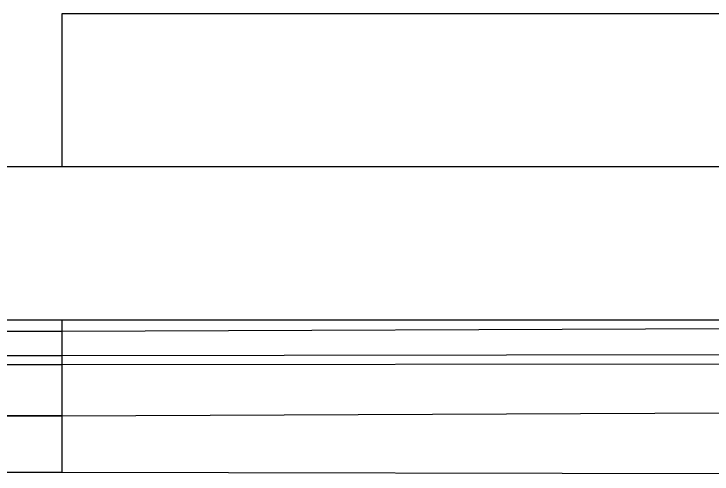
# Model space of a CAD drawing. Header units: inches. Extents: x 17 to 4615, y 5 to 3256.
# Drawn here: x 1635.482 to 1639.134, y 2595.745 to 2598.152 of the extents above; entities that cross this region are included whole.
import ezdxf

# ---------------------------------------------------------------- set-up
doc = ezdxf.new("R2010")
doc.units = ezdxf.units.IN
doc.header["$MEASUREMENT"] = 0

msp = doc.modelspace()

# ---------------------------------------------------------------- linework, layer by layer
for p, q in [((1635.7324, 2598.1523), (1635.7324, 2597.3524)), ((1639.2335, 2598.1523), (1635.7324, 2598.1523)), ((1635.7324, 2597.3524), (1635.2324, 2597.3524)), ((1649.2324, 2597.3523), (1635.7324, 2597.3524)), ((1635.2324, 2596.5523), (1635.7324, 2596.5523)), ((1635.7324, 2596.5523), (1635.7324, 2596.4914)), ((1635.7324, 2596.5523), (1640.2858, 2596.5505)), ((1635.7324, 2596.4914), (1578.4583, 2596.5014)), ((1640.2527, 2596.508), (1635.7324, 2596.4914)), ((1635.7324, 2596.4914), (1635.7324, 2596.3646)), ((1578.138, 2596.3646), (1635.7324, 2596.3646)), ((1635.7324, 2596.3646), (1640.1663, 2596.3713)), ((1635.7324, 2596.3646), (1635.7324, 2596.318)), ((1578.0289, 2596.318), (1635.7324, 2596.318)), ((1635.7324, 2596.318), (1640.142, 2596.3232)), ((1635.7324, 2596.318), (1635.7324, 2596.0494)), ((1577.2957, 2596.0049), (1635.7324, 2596.0494)), ((1635.7324, 2596.0494), (1577.4212, 2596.0585)), ((1635.7324, 2596.0494), (1640.0577, 2596.0677)), ((1635.7324, 2596.0494), (1635.7324, 2595.7523)), ((1635.7324, 2595.7523), (1576.7044, 2595.7523)), ((1640.042, 2595.7447), (1635.7324, 2595.7523))]:
    msp.add_line(p, q)

doc.saveas('drawing.dxf')
